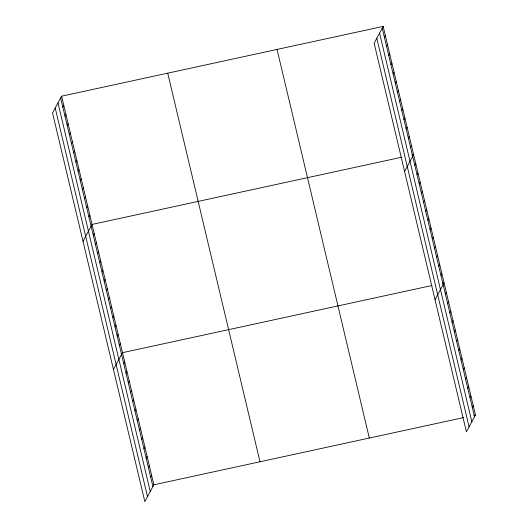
<?xml version="1.0" encoding="UTF-8"?>
<svg xmlns="http://www.w3.org/2000/svg" width="528" height="528" viewBox="0 0 528 528"><rect width="100%" height="100%" fill="white"/><g stroke="black" fill="none" stroke-linecap="round" stroke-linejoin="round"><path stroke-width="0.79" d="M61.598 96.195L52.556 112.992L144.824 501.6L153.866 484.803L61.598 96.195L383.176 26.4L475.444 415.008L466.402 431.805L374.134 43.197L383.176 26.4M62.832 107.105L63.769 105.356M65.003 116.259L65.947 114.517M67.181 125.42L68.125 123.677M69.353 134.581L70.297 132.832M71.531 143.741L72.475 141.992M73.702 152.902L74.646 151.153M75.88 162.063L76.824 160.314M78.058 171.224L78.995 169.475M80.23 180.385L81.173 178.636M82.408 189.545L83.345 187.796M84.579 198.706L85.523 196.957M86.757 207.86L87.694 206.118M88.928 217.021L89.872 215.272M83.002 241.23L92.044 224.433L401.57 157.258M93.278 235.343L94.222 233.594M95.456 244.504L96.393 242.755M97.627 253.664L98.571 251.915M99.805 262.825L100.742 261.076M101.977 271.986L102.92 270.237M104.155 281.147L105.092 279.398M106.326 290.301L107.27 288.559M108.504 299.462L109.441 297.713M110.675 308.623L111.619 306.874M112.853 317.783L113.797 316.034M115.025 326.944L115.969 325.195M117.203 336.105L118.147 334.356M119.374 345.266L120.318 343.517M113.447 369.475L122.496 352.678L432.016 285.503M123.796 363.865L124.733 362.116M126.034 373.303L126.977 371.554M128.278 382.741L129.215 380.992M130.515 392.179L131.459 390.43M132.759 401.61L133.696 399.868M134.996 411.048L135.94 409.306M137.24 420.486L138.178 418.744M139.478 429.924L140.422 428.175M141.722 439.362L142.659 437.613M143.959 448.8L144.903 447.051M146.203 458.238L147.14 456.489M148.441 467.676L149.384 465.927M384.41 37.31L385.354 35.561M150.685 477.114L151.622 475.365M386.588 46.471L387.532 44.722M388.76 55.631L389.704 53.882M390.938 64.786L391.882 63.043M393.109 73.946L394.053 72.197M395.287 83.107L396.231 81.358M397.465 92.268L398.402 90.519M399.637 101.429L400.58 99.68M401.815 110.59L402.752 108.841M403.986 119.75L404.93 118.001M406.164 128.911L407.101 127.162M408.335 138.072L409.279 136.323M410.513 147.226L411.451 145.484M404.587 171.435L413.629 154.645L412.018 154.988M414.863 165.548L415.8 163.799M417.034 174.709L417.978 172.96M419.212 183.869L420.149 182.12M421.384 193.03L422.327 191.281M423.562 202.191L424.499 200.442M425.733 211.352L426.677 209.603M427.911 220.513L428.855 218.764M430.082 229.673L431.026 227.924M432.26 238.828L433.204 237.085M434.432 247.988L435.376 246.239M436.61 257.149L437.554 255.4M438.788 266.31L439.725 264.561M440.959 275.471L441.903 273.722M435.032 299.68L444.074 282.883L442.471 283.232M445.375 294.07L446.318 292.321M447.619 303.508L448.556 301.759M449.856 312.946L450.8 311.197M452.1 322.384L453.037 320.635M454.337 331.822L455.281 330.073M456.581 341.26L457.519 339.511M458.819 350.698L459.763 348.949M461.063 360.129L462 358.387M463.3 369.567L464.244 367.825M465.544 379.005L466.481 377.263M467.782 388.443L468.725 386.694M470.026 397.881L470.963 396.132M472.263 407.319L473.207 405.57M153.866 484.803L463.386 417.628M473.84 415.358L475.444 415.008M382.239 28.149L474.507 416.757M379.566 33.112L471.834 421.727M376.807 38.227L469.075 426.842M277.055 49.434L369.323 438.042M167.719 73.161L259.987 461.769M60.654 97.944L152.922 486.552M57.981 102.907L150.249 491.515M55.229 108.022L147.497 496.637"/></g></svg>
